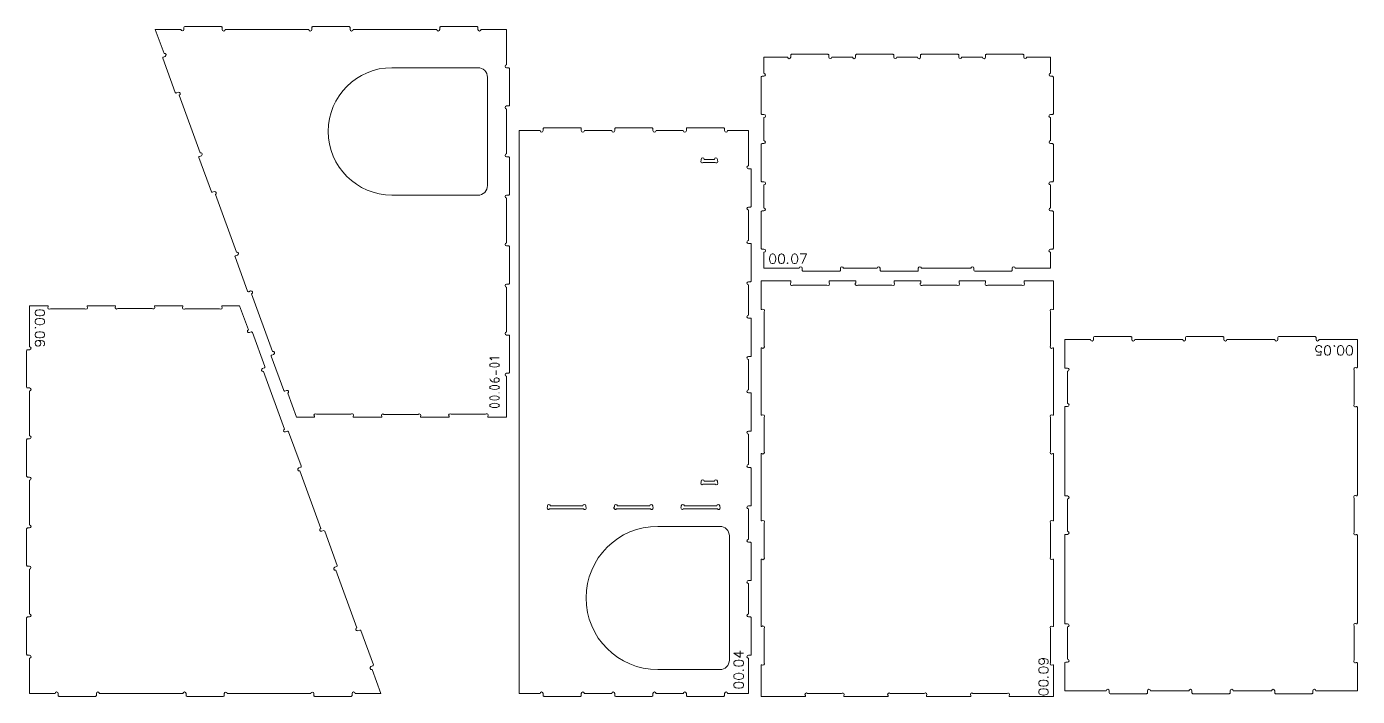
# Model space of a CAD drawing. Header units: millimetres. Extents: x 10 to 1403, y 10 to 711.
import ezdxf

# ---------------------------------------------------------------- set-up
doc = ezdxf.new("R2010")
doc.units = ezdxf.units.MM
doc.layers.add('cut', color=7, linetype='Continuous', lineweight=0)
doc.layers.add('mark', color=7, linetype='Continuous', lineweight=0)

msp = doc.modelspace()

# ---------------------------------------------------------------- linework, layer by layer
at = {"layer": 'cut'}
for points in [[(512.7, 708.4), (512.7, 671.5, 1), (512.7, 668.3), (514.7, 668.3, -0.414214), (515.7, 667.3), (515.7, 629.3, -0.414214), (514.7, 628.3), (512.7, 628.3, 1), (512.7, 625.1), (512.7, 578.2, 1), (512.7, 575), (514.7, 575, -0.414214), (515.7, 574), (515.7, 536, -0.414214), (514.7, 535), (512.7, 535, 1), (512.7, 531.9), (512.7, 484.9, 1), (512.7, 481.8), (514.7, 481.8, -0.414214), (515.7, 480.8), (515.7, 442.8, -0.414214), (514.7, 441.8), (512.7, 441.8, 1), (512.7, 438.6), (512.7, 391.7, 1), (512.7, 388.5), (514.7, 388.5, -0.414214), (515.7, 387.5), (515.7, 349.5, -0.414214), (514.7, 348.5), (512.7, 348.5, 1), (512.7, 345.3), (512.7, 302.4), (493, 302.4), (493, 303.4, 1), (490.7, 305.7), (454.7, 305.7, 1), (452.5, 303.4), (452.5, 302.4), (422.5, 302.4), (422.5, 303.2, 1), (420.2, 305.4), (384.2, 305.4, 1), (382, 303.2), (382, 302.4), (352, 302.4), (352, 303.4, 1), (349.7, 305.7), (313.7, 305.7, 1), (311.5, 303.4), (311.5, 302.4), (292.7, 302.4), (283.5, 327.6, 1), (282.4, 330.6), (280.6, 329.9, -0.414214), (279.3, 330.5), (266.3, 366.2, -0.414214), (266.9, 367.5), (268.8, 368.2, 1), (267.7, 371.2), (245.7, 431.6, 1), (244.6, 434.6), (242.7, 433.9, -0.414214), (241.4, 434.5), (228.4, 470.2, -0.414214), (229, 471.5), (230.9, 472.2, 1), (229.8, 475.2), (207.8, 535.6, 1), (206.7, 538.6), (204.9, 537.9, -0.414213), (203.6, 538.5), (190.6, 574.2, -0.414214), (191.2, 575.5), (193.1, 576.2, 1), (192, 579.2), (170, 639.6, 1), (168.9, 642.6), (167, 641.9, -0.414214), (165.7, 642.5), (152.7, 678.2, -0.414213), (153.3, 679.5), (155.2, 680.2, 1), (154.1, 683.2), (144.9, 708.4), (171.8, 708.4, 1), (174.9, 708.4), (174.9, 710.4, -0.414213), (175.9, 711.4), (213.9, 711.4, -0.414214), (214.9, 710.4), (214.9, 708.4, 1), (218.1, 708.4), (305.6, 708.4, 1), (308.8, 708.4), (308.8, 710.4, -0.414214), (309.8, 711.4), (347.8, 711.4, -0.414214), (348.8, 710.4), (348.8, 708.4, 1), (352, 708.4), (439.5, 708.4, 1), (442.7, 708.4), (442.7, 710.4, -0.414214), (443.7, 711.4), (481.7, 711.4, -0.414214), (482.7, 710.4), (482.7, 708.4, 1), (485.9, 708.4)], [(782.1, 458.4), (782.1, 475.2, 1), (782.1, 478.4), (780.1, 478.4, -0.414214), (779.1, 479.4), (779.1, 517.4, -0.414214), (780.1, 518.4), (782.1, 518.4, 1), (782.1, 521.5), (782.1, 545.7, 1), (782.1, 548.9), (780.1, 548.9, -0.414214), (779.1, 549.9), (779.1, 587.9, -0.414214), (780.1, 588.9), (782.1, 588.9, 1), (782.1, 592), (782.1, 616.2, 1), (782.1, 619.4), (780.1, 619.4, -0.414214), (779.1, 620.4), (779.1, 658.4, -0.414214), (780.1, 659.4), (782.1, 659.4, 1), (782.1, 662.5), (782.1, 679.4), (806.9, 679.4, 1), (810.1, 679.4), (810.1, 681.4, -0.414214), (811.1, 682.4), (849.1, 682.4, -0.414214), (850.1, 681.4), (850.1, 679.4, 1), (853.2, 679.4), (874.9, 679.4, 1), (878.1, 679.4), (878.1, 681.4, -0.414214), (879.1, 682.4), (917.1, 682.4, -0.414214), (918.1, 681.4), (918.1, 679.4, 1), (921.2, 679.4), (942.9, 679.4, 1), (946.1, 679.4), (946.1, 681.4, -0.414214), (947.1, 682.4), (985.1, 682.4, -0.414214), (986.1, 681.4), (986.1, 679.4, 1), (989.2, 679.4), (1010.9, 679.4, 1), (1014.1, 679.4), (1014.1, 681.4, -0.414214), (1015.1, 682.4), (1053.1, 682.4, -0.414214), (1054.1, 681.4), (1054.1, 679.4, 1), (1057.2, 679.4), (1082.1, 679.4), (1082.1, 662.5, 1), (1082.1, 659.4), (1084.1, 659.4, -0.414214), (1085.1, 658.4), (1085.1, 620.4, -0.414214), (1084.1, 619.4), (1082.1, 619.4, 1), (1082.1, 616.2), (1082.1, 592, 1), (1082.1, 588.9), (1084.1, 588.9, -0.414214), (1085.1, 587.9), (1085.1, 549.9, -0.414214), (1084.1, 548.9), (1082.1, 548.9, 1), (1082.1, 545.7), (1082.1, 521.5, 1), (1082.1, 518.4), (1084.1, 518.4, -0.414214), (1085.1, 517.4), (1085.1, 479.4, -0.414214), (1084.1, 478.4), (1082.1, 478.4, 1), (1082.1, 475.2), (1082.1, 458.4), (1045.1, 458.4, 1), (1042, 458.4), (1042, 456.4, -0.414214), (1041, 455.4), (1003, 455.4, -0.414213), (1002, 456.4), (1002, 458.4, 1), (998.8, 458.4), (946.9, 458.4, 1), (943.7, 458.4), (943.7, 456.4, -0.414214), (942.7, 455.4), (904.7, 455.4, -0.414214), (903.7, 456.4), (903.7, 458.4, 1), (900.5, 458.4), (865.3, 458.4, 1), (862.2, 458.4), (862.2, 456.4, -0.414214), (861.2, 455.4), (823.2, 455.4, -0.414214), (822.2, 456.4), (822.2, 458.4, 1), (819, 458.4)], [(437.7, 668.4), (392.7, 668.4, 1), (392.7, 534.9), (482.7, 534.9, 0.414214), (492.7, 544.9), (492.7, 658.4, 0.414214), (482.7, 668.4)], [(765.9, 13.2), (744.1, 13.2, 1), (740.9, 13.2), (740.9, 11.2, -0.414214), (739.9, 10.2), (701.9, 10.2, -0.414214), (700.9, 11.2), (700.9, 13.2, 1), (697.7, 13.2), (669.1, 13.2, 1), (665.9, 13.2), (665.9, 11.2, -0.414214), (664.9, 10.2), (626.9, 10.2, -0.414214), (625.9, 11.2), (625.9, 13.2, 1), (622.7, 13.2), (594.1, 13.2, 1), (590.9, 13.2), (590.9, 11.2, -0.414214), (589.9, 10.2), (551.9, 10.2, -0.414214), (550.9, 11.2), (550.9, 13.2, 1), (547.7, 13.2), (525.9, 13.2), (525.9, 602.5), (547.7, 602.5, 1), (550.9, 602.5), (550.9, 604.5, -0.414214), (551.9, 605.5), (589.9, 605.5, -0.414214), (590.9, 604.5), (590.9, 602.5, 1), (594.1, 602.5), (622.7, 602.5, 1), (625.9, 602.5), (625.9, 604.5, -0.414214), (626.9, 605.5), (664.9, 605.5, -0.414214), (665.9, 604.5), (665.9, 602.5, 1), (669.1, 602.5), (697.7, 602.5, 1), (700.9, 602.5), (700.9, 604.5, -0.414214), (701.9, 605.5), (739.9, 605.5, -0.414214), (740.9, 604.5), (740.9, 602.5, 1), (744.1, 602.5), (765.9, 602.5), (765.9, 565.7, 1), (765.9, 562.5), (767.9, 562.5, -0.414214), (768.9, 561.5), (768.9, 523.5, -0.414214), (767.9, 522.5), (765.9, 522.5, 1), (765.9, 519.3), (765.9, 487.5, 1), (765.9, 484.3), (767.9, 484.3, -0.414214), (768.9, 483.3), (768.9, 445.3, -0.414214), (767.9, 444.3), (765.9, 444.3, 1), (765.9, 441.1), (765.9, 409.3, 1), (765.9, 406.1), (767.9, 406.1, -0.414214), (768.9, 405.1), (768.9, 367.1, -0.414214), (767.9, 366.1), (765.9, 366.1, 1), (765.9, 362.9), (765.9, 331.1, 1), (765.9, 327.9), (767.9, 327.9, -0.414214), (768.9, 326.9), (768.9, 288.9, -0.414214), (767.9, 287.9), (765.9, 287.9, 1), (765.9, 284.7), (765.9, 252.9, 1), (765.9, 249.7), (767.9, 249.7, -0.414214), (768.9, 248.7), (768.9, 210.7, -0.414214), (767.9, 209.7), (765.9, 209.7, 1), (765.9, 206.5), (765.9, 174.7, 1), (765.9, 171.5), (767.9, 171.5, -0.414214), (768.9, 170.5), (768.9, 132.5, -0.414214), (767.9, 131.5), (765.9, 131.5, 1), (765.9, 128.3), (765.9, 96.5, 1), (765.9, 93.3), (767.9, 93.3, -0.414214), (768.9, 92.3), (768.9, 54.3, -0.414214), (767.9, 53.3), (765.9, 53.3, 1), (765.9, 50.1)], [(731.1, 569.2, 1), (733.4, 571.4), (733.4, 572.4, 1), (730.2, 572.4), (719.6, 572.4, 1), (716.4, 572.4), (716.4, 571.4, 1), (718.6, 569.2)], [(1085.3, 10.2), (1038.9, 10.2), (1038.9, 11, 1), (1036.6, 13.3), (1000.9, 13.3, 1), (998.7, 11), (998.7, 10.2), (952.3, 10.2), (952.3, 11, 1), (950, 13.3), (914.3, 13.3, 1), (912.1, 11), (912.1, 10.2), (865.7, 10.2), (865.7, 11, 1), (863.4, 13.3), (827.7, 13.3, 1), (825.5, 11), (825.5, 10.2), (779.1, 10.2), (779.1, 43.2), (779.9, 43.2, 1), (782.2, 45.4), (782.2, 81.1, 1), (779.9, 83.4), (779.1, 83.4), (779.1, 153.8), (779.9, 153.8, 1), (782.2, 156), (782.2, 191.7, 1), (779.9, 194), (779.1, 194), (779.1, 264.4), (779.9, 264.4, 1), (782.2, 266.6), (782.2, 302.3, 1), (779.9, 304.6), (779.1, 304.6), (779.1, 375), (779.9, 375, 1), (782.2, 377.2), (782.2, 412.9, 1), (779.9, 415.2), (779.1, 415.2), (779.1, 445.2), (810.2, 445.2), (810.2, 443.1, 1), (812.4, 440.8), (848.1, 440.8, 1), (850.4, 443.1), (850.4, 445.2), (878.2, 445.2), (878.2, 443.1, 1), (880.4, 440.8), (916.1, 440.8, 1), (918.4, 443.1), (918.4, 445.2), (946.2, 445.2), (946.2, 443.1, 1), (948.4, 440.8), (984.1, 440.8, 1), (986.4, 443.1), (986.4, 445.2), (1014.2, 445.2), (1014.2, 443.1, 1), (1016.4, 440.8), (1052.1, 440.8, 1), (1054.4, 443.1), (1054.4, 445.2), (1085.3, 445.2), (1085.3, 415.2), (1084.4, 415.2, 1), (1082.2, 412.9), (1082.2, 377.2, 1), (1084.4, 375), (1085.3, 375), (1085.3, 304.6), (1084.4, 304.6, 1), (1082.2, 302.3), (1082.2, 266.6, 1), (1084.4, 264.4), (1085.3, 264.4), (1085.3, 194), (1084.4, 194, 1), (1082.2, 191.7), (1082.2, 156, 1), (1084.4, 153.8), (1085.3, 153.8), (1085.3, 83.4), (1084.4, 83.4, 1), (1082.2, 81.1), (1082.2, 45.4, 1), (1084.4, 43.2), (1085.3, 43.2)], [(13.2, 419.2), (32.9, 419.2), (32.9, 418.2, 1), (35.2, 415.9), (71.2, 415.9, 1), (73.4, 418.2), (73.4, 419.2), (103.4, 419.2), (103.4, 418.4, 1), (105.7, 416.2), (141.7, 416.2, 1), (143.9, 418.4), (143.9, 419.2), (173.9, 419.2), (173.9, 418.2, 1), (176.2, 415.9), (212.2, 415.9, 1), (214.4, 418.2), (214.4, 419.2), (233.2, 419.2), (242.4, 394, 1), (243.4, 391), (245.3, 391.7, -0.414214), (246.6, 391.1), (259.6, 355.4, -0.414214), (259, 354.1), (257.1, 353.4, 1), (258.2, 350.4), (280.2, 290, 1), (281.3, 287), (283.2, 287.7, -0.414214), (284.5, 287.1), (297.5, 251.4, -0.414214), (296.9, 250.1), (295, 249.4, 1), (296.1, 246.4), (318.1, 185.9, 1), (319.2, 183), (321, 183.7, -0.414213), (322.3, 183.1), (335.3, 147.3, -0.414213), (334.7, 146.1), (332.8, 145.4, 1), (333.9, 142.4), (355.9, 81.9, 1), (357, 79), (358.9, 79.6, -0.414214), (360.2, 79), (373.2, 43.3, -0.414213), (372.6, 42.1), (370.7, 41.4, 1), (371.8, 38.4), (380.9, 13.2), (354.1, 13.2, 1), (350.9, 13.2), (350.9, 11.2, -0.414214), (349.9, 10.2), (311.9, 10.2, -0.414214), (310.9, 11.2), (310.9, 13.2, 1), (307.8, 13.2), (220.2, 13.2, 1), (217.1, 13.2), (217.1, 11.2, -0.414214), (216.1, 10.2), (178.1, 10.2, -0.414214), (177.1, 11.2), (177.1, 13.2, 1), (173.9, 13.2), (86.4, 13.2, 1), (83.2, 13.2), (83.2, 11.2, -0.414214), (82.2, 10.2), (44.2, 10.2, -0.414214), (43.2, 11.2), (43.2, 13.2, 1), (40, 13.2), (13.2, 13.2), (13.2, 50.1, 1), (13.2, 53.3), (11.2, 53.3, -0.414214), (10.2, 54.3), (10.2, 92.3, -0.414214), (11.2, 93.3), (13.2, 93.3, 1), (13.2, 96.5), (13.2, 143.4, 1), (13.2, 146.5), (11.2, 146.5, -0.414214), (10.2, 147.5), (10.2, 185.5, -0.414214), (11.2, 186.5), (13.2, 186.5, 1), (13.2, 189.7), (13.2, 236.6, 1), (13.2, 239.8), (11.2, 239.8, -0.414214), (10.2, 240.8), (10.2, 278.8, -0.414214), (11.2, 279.8), (13.2, 279.8, 1), (13.2, 283), (13.2, 329.9, 1), (13.2, 333.1), (11.2, 333.1, -0.414214), (10.2, 334.1), (10.2, 372.1, -0.414214), (11.2, 373.1), (13.2, 373.1, 1), (13.2, 376.3)], [(1403.4, 383.8), (1403.4, 355, -0.414214), (1402.4, 354), (1402.2, 354, 1), (1400, 351.7), (1400, 315.8, 1), (1402.2, 313.6), (1402.4, 313.6, -0.414214), (1403.4, 312.6), (1403.4, 221.1, -0.414214), (1402.4, 220.1), (1402.2, 220.1, 1), (1400, 217.8), (1400, 181.9, 1), (1402.2, 179.7), (1402.4, 179.7, -0.414214), (1403.4, 178.7), (1403.4, 87.2, -0.414214), (1402.4, 86.2), (1402.2, 86.2, 1), (1400, 84), (1400, 48, 1), (1402.2, 45.8), (1402.4, 45.8, -0.414214), (1403.4, 44.8), (1403.4, 16), (1360, 16, 1), (1356.8, 16), (1356.8, 14, -0.414214), (1355.8, 13), (1317.8, 13, -0.414214), (1316.8, 14), (1316.8, 16, 1), (1313.6, 16), (1273.4, 16, 1), (1270.2, 16), (1270.2, 14, -0.414214), (1269.2, 13), (1231.2, 13, -0.414214), (1230.2, 14), (1230.2, 16, 1), (1227, 16), (1186.8, 16, 1), (1183.6, 16), (1183.6, 14, -0.414214), (1182.6, 13), (1144.6, 13, -0.414213), (1143.6, 14), (1143.6, 16, 1), (1140.4, 16), (1097, 16), (1097, 44.9, -0.414214), (1098, 45.9), (1100, 45.9, 1), (1100, 49.1), (1100, 82.9, 1), (1100, 86.1), (1098, 86.1, -0.414214), (1097, 87.1), (1097, 178.8, -0.414214), (1098, 179.8), (1100, 179.8, 1), (1100, 183), (1100, 216.8, 1), (1100, 220), (1098, 220, -0.414213), (1097, 221), (1097, 312.7, -0.414214), (1098, 313.7), (1100, 313.7, 1), (1100, 316.8), (1100, 350.7, 1), (1100, 353.9), (1098, 353.9, -0.414214), (1097, 354.9), (1097, 383.8), (1124, 383.8, 1), (1127.2, 383.8), (1127.2, 385.8, -0.414213), (1128.2, 386.8), (1166.2, 386.8, -0.414214), (1167.2, 385.8), (1167.2, 383.8, 1), (1170.4, 383.8), (1220.5, 383.8, 1), (1223.6, 383.8), (1223.6, 385.8, -0.414213), (1224.6, 386.8), (1262.6, 386.8, -0.414214), (1263.6, 385.8), (1263.6, 383.8, 1), (1266.8, 383.8), (1316.9, 383.8, 1), (1320.1, 383.8), (1320.1, 385.8, -0.414213), (1321.1, 386.8), (1359.1, 386.8, -0.414214), (1360.1, 385.8), (1360.1, 383.8, 1), (1363.3, 383.8)], [(731.1, 232.2, 1), (733.4, 234.4), (733.4, 235.4, 1), (730.2, 235.4), (719.6, 235.4, 1), (716.4, 235.4), (716.4, 234.4, 1), (718.6, 232.2)], [(593.3, 206.4, 1), (595.6, 208.6), (595.6, 209.6, 1), (592.4, 209.6), (558.5, 209.6, 1), (555.4, 209.6), (555.4, 208.6, 1), (557.6, 206.4)], [(663.5, 206.4, 1), (665.7, 208.6), (665.7, 209.6, 1), (662.5, 209.6), (628.7, 209.6, 1), (625.5, 209.6), (625.5, 208.6, 1), (627.7, 206.4)], [(733.6, 206.4, 1), (735.8, 208.6), (735.8, 209.6, 1), (732.7, 209.6), (698.8, 209.6, 1), (695.6, 209.6), (695.6, 208.6, 1), (697.9, 206.4)], [(703.4, 38.2), (735.9, 38.2, 0.414214), (745.9, 48.2), (745.9, 178.2, 0.414214), (735.9, 188.2), (670.9, 188.2, 1), (670.9, 38.2)]]:
    msp.add_lwpolyline(points, format="xyb", close=True, dxfattribs=at)
at = {"layer": 'mark'}
for p, q in [((806.9, 464.3), (806.4, 463.8)), ((806.4, 463.8), (806.9, 463.4)), ((806.9, 463.4), (807.4, 463.8)), ((820.2, 473.4), (826.7, 473.4)), ((826.7, 473.4), (822.1, 463.4)), ((19.5, 396.6), (19, 396.1)), ((19, 396.1), (19.5, 395.7)), ((19.9, 396.1), (19.5, 396.6)), ((19.5, 381.4), (19, 380)), ((19, 380), (19, 379.6)), ((19, 379.6), (19.5, 378.2)), ((20.4, 382.3), (19.5, 381.4)), ((19.5, 378.2), (20.4, 377.3)), ((22.3, 382.8), (20.4, 382.3)), ((20.4, 377.3), (21.8, 376.8)), ((21.8, 376.8), (22.3, 376.8)), ((24.7, 382.8), (22.3, 382.8)), ((23.7, 382.3), (22.3, 382.8)), ((22.3, 376.8), (23.7, 377.3)), ((24.7, 381.4), (23.7, 382.3)), ((23.7, 377.3), (24.7, 378.2)), ((27.1, 382.3), (24.7, 382.8)), ((25.2, 380), (24.7, 381.4)), ((24.7, 378.2), (25.2, 379.6)), ((25.2, 379.6), (25.2, 380)), ((28.5, 381.4), (27.1, 382.3)), ((27.6, 377.3), (28.5, 377.7)), ((29, 380), (28.5, 381.4)), ((28.5, 377.7), (29, 379.1)), ((29, 379.1), (29, 380)), ((1360.1, 375.9), (1361, 376.9)), ((1361, 376.9), (1362.4, 377.4)), ((1362.4, 377.4), (1363.8, 377.4)), ((1363.8, 377.4), (1365.2, 376.9)), ((1365.2, 376.9), (1365.6, 376.4)), ((1365.6, 376.4), (1366.1, 375.5)), ((1379.4, 377.4), (1378.9, 376.9)), ((1379.9, 376.9), (1379.4, 377.4)), ((1379.4, 376.4), (1379.9, 376.9)), ((497.2, 362.5), (495, 364.7)), ((495, 364.7), (505, 364.7)), ((1359.6, 374.5), (1360.1, 375.9)), ((1359.6, 373.6), (1359.6, 374.5)), ((1360.1, 372.1), (1359.6, 373.6)), ((1361, 371.2), (1360.1, 372.1)), ((1360.6, 367.4), (1365.2, 367.4)), ((1362.4, 370.7), (1361, 371.2)), ((1363.8, 370.7), (1362.4, 370.7)), ((1365.2, 371.2), (1363.8, 370.7)), ((1365.2, 367.4), (1365.6, 371.7)), ((1365.6, 371.7), (1365.2, 371.2)), ((501.7, 347), (501.7, 351.4)), ((505, 328.1), (504.5, 328.1)), ((757.3, 50.9), (757.3, 57.8)), ((760.7, 55.5), (750.7, 55.5)), ((750.7, 55.5), (757.3, 50.9)), ((1073.1, 49.7), (1075.5, 49.7)), ((1075.5, 49.7), (1077.9, 49.3)), ((1077.9, 49.3), (1079.3, 48.3)), ((1079.3, 44.7), (1078.4, 44.2)), ((1079.3, 48.3), (1079.8, 47)), ((1079.8, 46), (1079.3, 44.7)), ((1079.8, 47), (1079.8, 46)), ((759.7, 37.6), (760.2, 37.2)), ((760.7, 37.6), (760.2, 38.1)), ((760.2, 37.2), (760.7, 37.6)), ((1078.9, 30.4), (1079.3, 30)), ((1079.8, 30.4), (1079.3, 30.9)), ((1079.3, 30), (1079.8, 30.4))]:
    msp.add_line(p, q, dxfattribs=at)
for points in [[(790.8, 473.4), (789.4, 472.9), (788.5, 471.4), (788.1, 469.1), (788.1, 467.6), (788.5, 465.3), (789.4, 463.8), (790.8, 463.4), (791.7, 463.4), (793.1, 463.8), (794, 465.3), (794.5, 467.6), (794.5, 469.1), (794, 471.4), (793.1, 472.9), (791.7, 473.4)], [(800, 473.4), (798.6, 472.9), (797.7, 471.4), (797.3, 469.1), (797.3, 467.6), (797.7, 465.3), (798.6, 463.8), (800, 463.4), (800.9, 463.4), (802.3, 463.8), (803.2, 465.3), (803.7, 467.6), (803.7, 469.1), (803.2, 471.4), (802.3, 472.9), (800.9, 473.4)], [(813.8, 473.4), (812.4, 472.9), (811.5, 471.4), (811, 469.1), (811, 467.6), (811.5, 465.3), (812.4, 463.8), (813.8, 463.4), (814.7, 463.4), (816.1, 463.8), (817, 465.3), (817.5, 467.6), (817.5, 469.1), (817, 471.4), (816.1, 472.9), (814.7, 473.4)], [(29, 412.2), (28.5, 413.6), (27.1, 414.5), (24.7, 415), (23.3, 415), (20.9, 414.5), (19.5, 413.6), (19, 412.2), (19, 411.3), (19.5, 409.9), (20.9, 409), (23.3, 408.5), (24.7, 408.5), (27.1, 409), (28.5, 409.9), (29, 411.3)], [(29, 403), (28.5, 404.4), (27.1, 405.3), (24.7, 405.8), (23.3, 405.8), (20.9, 405.3), (19.5, 404.4), (19, 403), (19, 402.1), (19.5, 400.7), (20.9, 399.8), (23.3, 399.3), (24.7, 399.3), (27.1, 399.8), (28.5, 400.7), (29, 402.1)], [(29, 389.2), (28.5, 390.6), (27.1, 391.5), (24.7, 392), (23.3, 392), (20.9, 391.5), (19.5, 390.6), (19, 389.2), (19, 388.3), (19.5, 386.9), (20.9, 386), (23.3, 385.5), (24.7, 385.5), (27.1, 386), (28.5, 386.9), (29, 388.3)], [(1372.5, 367.4), (1373.9, 367.8), (1374.8, 369.3), (1375.3, 371.7), (1375.3, 373.1), (1374.8, 375.5), (1373.9, 376.9), (1372.5, 377.4), (1371.6, 377.4), (1370.2, 376.9), (1369.3, 375.5), (1368.8, 373.1), (1368.8, 371.7), (1369.3, 369.3), (1370.2, 367.8), (1371.6, 367.4)], [(1386.3, 367.4), (1387.7, 367.8), (1388.6, 369.3), (1389.1, 371.7), (1389.1, 373.1), (1388.6, 375.5), (1387.7, 376.9), (1386.3, 377.4), (1385.4, 377.4), (1384, 376.9), (1383.1, 375.5), (1382.6, 373.1), (1382.6, 371.7), (1383.1, 369.3), (1384, 367.8), (1385.4, 367.4)], [(1395.5, 367.4), (1396.9, 367.8), (1397.8, 369.3), (1398.2, 371.7), (1398.2, 373.1), (1397.8, 375.5), (1396.9, 376.9), (1395.5, 377.4), (1394.6, 377.4), (1393.2, 376.9), (1392.3, 375.5), (1391.8, 373.1), (1391.8, 371.7), (1392.3, 369.3), (1393.2, 367.8), (1394.6, 367.4)], [(750.7, 44.5), (751.1, 43.1), (752.6, 42.2), (755, 41.8), (756.4, 41.8), (758.8, 42.2), (760.2, 43.1), (760.7, 44.5), (760.7, 45.4), (760.2, 46.8), (758.8, 47.7), (756.4, 48.2), (755, 48.2), (752.6, 47.7), (751.1, 46.8), (750.7, 45.4)], [(1073.1, 49.7), (1074.6, 49.3), (1075.5, 48.3), (1076, 47), (1076, 46.5), (1075.5, 45.1), (1074.6, 44.2), (1073.1, 43.7), (1072.7, 43.7), (1071.2, 44.2), (1070.3, 45.1), (1069.8, 46.5), (1069.8, 47), (1070.3, 48.3), (1071.2, 49.3)], [(750.7, 30.7), (751.1, 29.4), (752.6, 28.4), (755, 28), (756.4, 28), (758.8, 28.4), (760.2, 29.4), (760.7, 30.7), (760.7, 31.6), (760.2, 33), (758.8, 33.9), (756.4, 34.4), (755, 34.4), (752.6, 33.9), (751.1, 33), (750.7, 31.6)], [(1069.8, 37.3), (1070.3, 35.9), (1071.7, 35), (1074.1, 34.6), (1075.5, 34.6), (1077.9, 35), (1079.3, 35.9), (1079.8, 37.3), (1079.8, 38.2), (1079.3, 39.6), (1077.9, 40.5), (1075.5, 41), (1074.1, 41), (1071.7, 40.5), (1070.3, 39.6), (1069.8, 38.2)], [(750.7, 21.5), (751.1, 20.2), (752.6, 19.2), (755, 18.8), (756.4, 18.8), (758.8, 19.2), (760.2, 20.2), (760.7, 21.5), (760.7, 22.5), (760.2, 23.8), (758.8, 24.8), (756.4, 25.2), (755, 25.2), (752.6, 24.8), (751.1, 23.8), (750.7, 22.5)], [(1069.8, 23.5), (1070.3, 22.1), (1071.7, 21.2), (1074.1, 20.8), (1075.5, 20.8), (1077.9, 21.2), (1079.3, 22.1), (1079.8, 23.5), (1079.8, 24.4), (1079.3, 25.8), (1077.9, 26.7), (1075.5, 27.2), (1074.1, 27.2), (1071.7, 26.7), (1070.3, 25.8), (1069.8, 24.4)], [(1069.8, 14.3), (1070.3, 13), (1071.7, 12), (1074.1, 11.6), (1075.5, 11.6), (1077.9, 12), (1079.3, 13), (1079.8, 14.3), (1079.8, 15.3), (1079.3, 16.6), (1077.9, 17.6), (1075.5, 18), (1074.1, 18), (1071.7, 17.6), (1070.3, 16.6), (1069.8, 15.3)]]:
    msp.add_lwpolyline(points, close=True, dxfattribs=at)
for points in [[(495.6, 358.1, 0.5), (495.6, 355.9, 0.25), (504.5, 355.9, 0.5), (504.5, 358.1, 0.25)], [(495.6, 334.7, 0.5), (495.6, 332.5, 0.25), (504.5, 332.5, 0.5), (504.5, 334.7, 0.25)], [(499.5, 339.2), (499.5, 341.4, -0.414214), (501.7, 343.6), (502.8, 343.6, -1), (502.8, 339.2)], [(495.6, 323.6, 0.5), (495.6, 321.4, 0.25), (504.5, 321.4, 0.5), (504.5, 323.6, 0.25)], [(495.6, 315.9, 0.5), (495.6, 313.6, 0.25), (504.5, 313.6, 0.5), (504.5, 315.9, 0.25)]]:
    msp.add_lwpolyline(points, format="xyb", close=True, dxfattribs=at)
msp.add_arc((499.5, 343.8), 4.63, 196.2602, 270, dxfattribs=at)

doc.saveas('drawing.dxf')
